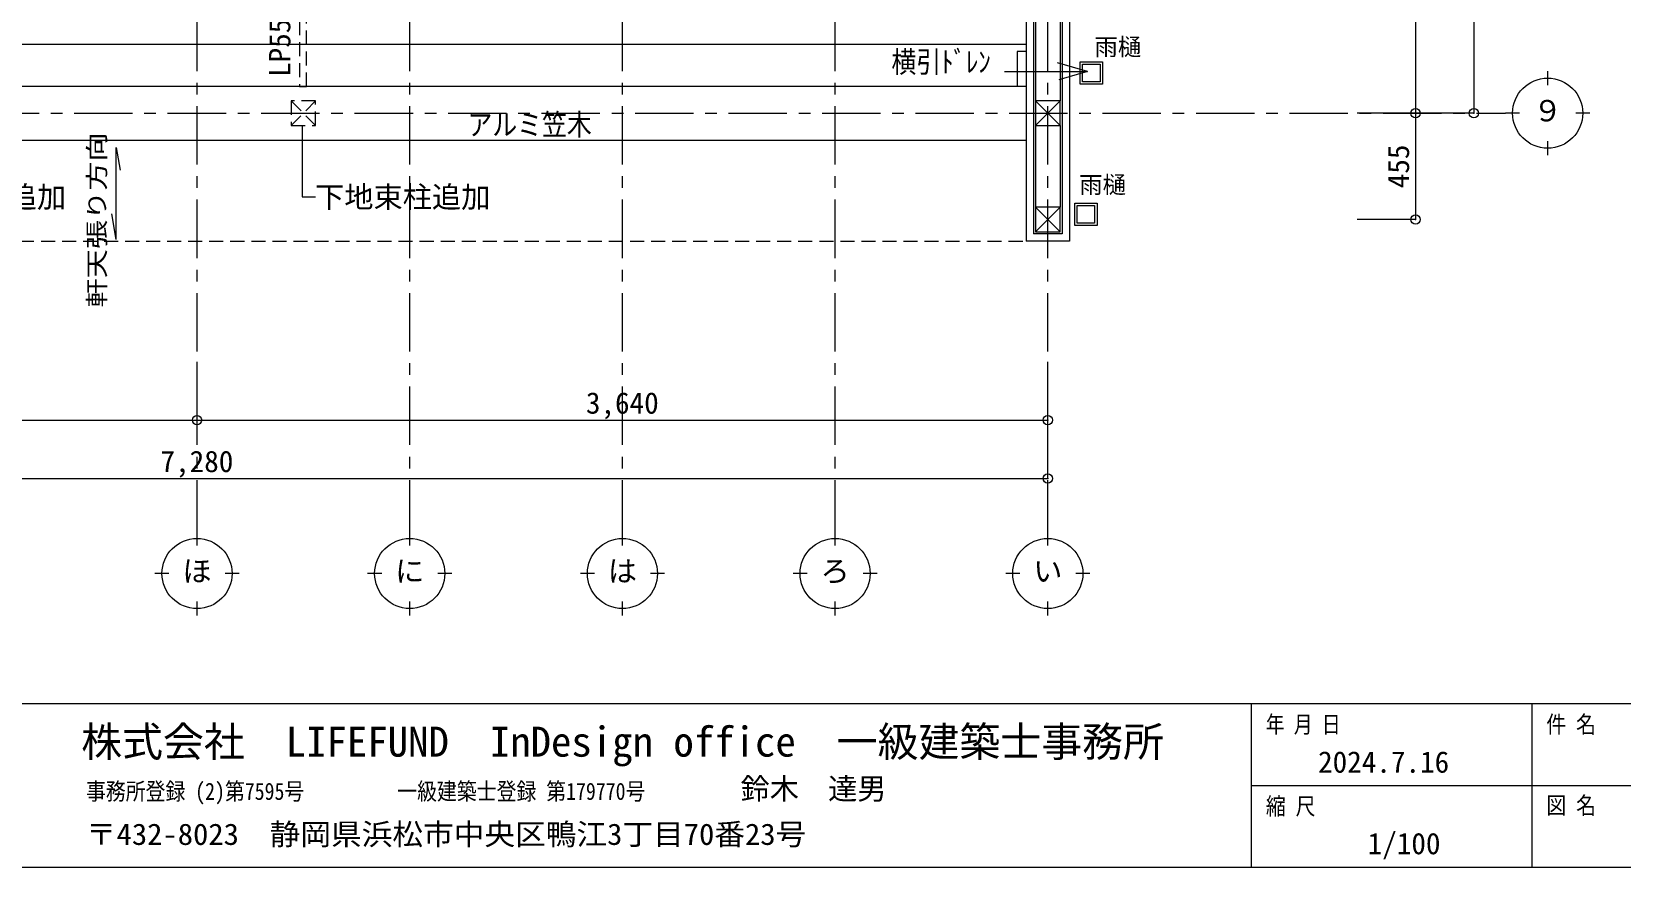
# Model space of a CAD drawing. Units: millimetres at full size, sheet at 1:50. Extents: x -16792 to 54909, y -26252 to 25759.
# Drawn here: x 19584 to 26384, y -6958 to -3383 of the extents above; entities that cross this region are included whole.
import ezdxf
from ezdxf.enums import TextEntityAlignment as Align

# ---------------------------------------------------------------- set-up
doc = ezdxf.new("R2010")
doc.units = ezdxf.units.MM
doc.header["$LTSCALE"] = 50
doc.header["$PDMODE"] = 32
doc.header["$PDSIZE"] = 40
doc.linetypes.add('CHAIN1', pattern=[8, 5, -1, 1, -1])
doc.linetypes.add('DASHED1', pattern=[1.8, 1.2, -0.6])
for name, color, linetype, lineweight in [('3-1_通り芯・通り番号', 7, 'Continuous', 13), ('3-2_柱(黄)', 4, 'Continuous', 5), ('3-3_仕上線(黄)', 3, 'Continuous', 20), ('3-4_下地・間柱(水色)', 4, 'Continuous', 5), ('3-6_住宅設備・造作', 4, 'Continuous', 5), ('3-A_文字', 7, 'Continuous', 13), ('3-F_寸法・方位', 7, 'Continuous', 13), ('F-F_図面枠（共通）', 7, 'Continuous', 13)]:
    doc.layers.add(name, color=color, linetype=linetype, lineweight=lineweight)
doc.styles.add('ＭＳ ゴシック', font='')
doc.styles.get('ＭＳ ゴシック').set_extended_font_data('MS Gothic')

msp = doc.modelspace()

# ---------------------------------------------------------------- linework, layer by layer
at = {"layer": '3-1_通り芯・通り番号', "color": 1, "linetype": 'CHAIN1', "lineweight": 9}
for p, q in [((20291.21, -5551.2), (20291.21, 6242.32)), ((21201.21, -5551.2), (21201.21, 6242.32)), ((22111.21, -5551.2), (22111.21, 6242.32)), ((23021.21, -5551.2), (23021.21, 6242.32)), ((23931.21, -5551.2), (23931.21, 6242.32)), ((14565.29, -3731.2), (25889.79, -3731.2))]:
    msp.add_line(p, q, dxfattribs=at)
at = {"layer": '3-1_通り芯・通り番号'}
for p, q in [((26069.79, -3551.2), (26069.79, -3611.2)), ((25949.79, -3731.2), (25889.79, -3731.2)), ((26249.79, -3731.2), (26189.79, -3731.2)), ((26069.79, -3851.2), (26069.79, -3911.2)), ((20291.21, -5581.2), (20291.21, -5521.2)), ((21201.21, -5581.2), (21201.21, -5521.2)), ((22111.21, -5581.2), (22111.21, -5521.2)), ((23021.21, -5581.2), (23021.21, -5521.2)), ((23931.21, -5581.2), (23931.21, -5521.2)), ((20171.21, -5701.2), (20111.21, -5701.2)), ((20471.21, -5701.2), (20411.21, -5701.2)), ((21081.21, -5701.2), (21021.21, -5701.2)), ((21381.21, -5701.2), (21321.21, -5701.2)), ((21991.21, -5701.2), (21931.21, -5701.2)), ((22291.21, -5701.2), (22231.21, -5701.2)), ((22901.21, -5701.2), (22841.21, -5701.2)), ((23201.21, -5701.2), (23141.21, -5701.2)), ((23811.21, -5701.2), (23751.21, -5701.2)), ((24111.21, -5701.2), (24051.21, -5701.2)), ((20291.21, -5881.2), (20291.21, -5821.2)), ((21201.21, -5881.2), (21201.21, -5821.2)), ((22111.21, -5881.2), (22111.21, -5821.2)), ((23021.21, -5881.2), (23021.21, -5821.2)), ((23931.21, -5881.2), (23931.21, -5821.2))]:
    msp.add_line(p, q, dxfattribs=at)
for centre in [(26069.79, -3731.2), (20291.21, -5701.2), (21201.21, -5701.2), (22111.21, -5701.2), (23021.21, -5701.2), (23931.21, -5701.2)]:
    msp.add_circle(centre, 150, dxfattribs=at)
at = {"layer": '3-2_柱(黄)'}
for p, q in [((23983.71, -3678.7), (23878.71, -3783.7)), ((23983.71, -3783.7), (23878.71, -3678.7)), ((23878.71, -4133.7), (23983.71, -4238.7)), ((23983.71, -4133.7), (23878.71, -4238.7))]:
    msp.add_line(p, q, dxfattribs=at)
at = {"layer": '3-2_柱(黄)', "color": 3, "lineweight": 20}
for points in [[(23983.71, -3678.7), (23878.71, -3678.7), (23878.71, -3783.7), (23983.71, -3783.7)], [(23878.71, -4133.7), (23878.71, -4238.7), (23983.71, -4238.7), (23983.71, -4133.7)]]:
    msp.add_lwpolyline(points, close=True, dxfattribs=at)
at = {"layer": '3-3_仕上線(黄)'}
for p, q in [((24023.71, -2821.2), (24023.71, -3731.2)), ((23838.71, -2913.7), (23838.71, -3731.2)), ((18563.71, -3616.2), (23838.71, -3616.2)), ((23838.71, -3731.2), (23838.71, -4278.7)), ((24023.71, -3731.2), (24023.71, -4278.7)), ((18540.64, -3846.2), (23838.71, -3846.2)), ((24023.71, -4278.7), (23838.71, -4278.7))]:
    msp.add_line(p, q, dxfattribs=at)
at = {"layer": '3-4_下地・間柱(水色)'}
for p, q in [((23992.71, -2821.2), (23992.71, -3731.2)), ((23869.71, -2882.7), (23869.71, -3731.2)), ((23878.71, -3291.2), (23878.71, -3678.7)), ((23983.71, -3291.2), (23983.71, -3678.7)), ((23869.71, -3731.2), (23869.71, -4247.7)), ((23992.71, -3731.2), (23992.71, -4247.7)), ((20740.46, -3784.17), (20740.46, -4089.17)), ((23878.71, -3783.7), (23878.71, -4133.7)), ((23983.71, -3783.7), (23983.71, -4133.7)), ((20740.46, -4089.17), (20797.83, -4089.17)), ((23992.71, -4247.7), (23869.71, -4247.7))]:
    msp.add_line(p, q, dxfattribs=at)
at = {"layer": '3-4_下地・間柱(水色)', "linetype": 'DASHED1'}
msp.add_line((16743.71, -4278.7), (23838.71, -4278.7), dxfattribs=at)
at = {"layer": '3-6_住宅設備・造作'}
msp.add_line((18563.71, -3436.2), (23838.71, -3436.2), dxfattribs=at)
at = {"layer": '3-6_住宅設備・造作', "color": 7, "lineweight": 13}
for p, q in [((24070.17, -3511.91), (24165.17, -3511.91)), ((24165.17, -3511.91), (24165.17, -3606.91)), ((24046.68, -4211.45), (24046.68, -4116.45)), ((24046.68, -4116.45), (24141.68, -4116.45)), ((24056.68, -4201.45), (24056.68, -4126.45)), ((24056.68, -4126.45), (24131.68, -4126.45)), ((24131.68, -4126.45), (24131.68, -4201.45)), ((24141.68, -4116.45), (24141.68, -4211.45)), ((24141.68, -4211.45), (24046.68, -4211.45)), ((24131.68, -4201.45), (24056.68, -4201.45))]:
    msp.add_line(p, q, dxfattribs=at)
at = {"layer": '3-6_住宅設備・造作', "linetype": 'DASHED1'}
for p, q in [((20798.71, -3678.7), (20693.71, -3678.7)), ((20693.71, -3678.7), (20693.71, -3783.7)), ((20693.71, -3678.7), (20798.71, -3783.7)), ((20798.71, -3678.7), (20693.71, -3783.7)), ((20798.71, -3783.7), (20798.71, -3678.7)), ((20693.71, -3783.7), (20798.71, -3783.7))]:
    msp.add_line(p, q, dxfattribs=at)
msp.add_lwpolyline([(20729.07, -3616.98), (20759.07, -3616.98), (20759.07, -3066.98), (20729.07, -3066.98)], close=True, dxfattribs=at)
at = {"layer": '3-6_住宅設備・造作', "color": 7, "lineweight": 13}
msp.add_lwpolyline([(24165.17, -3606.91), (24070.17, -3606.91), (24070.17, -3511.91)], dxfattribs=at)
msp.add_lwpolyline([(24155.17, -3521.91), (24155.17, -3596.91), (24080.17, -3596.91), (24080.17, -3521.91)], close=True, dxfattribs=at)
at = {"layer": '3-A_文字'}
for p, q in [((19944.81, -4272.34), (19944.81, -3878.09)), ((19944.81, -3878.09), (19963.03, -3975.09)), ((19944.81, -4272.34), (19927.4, -4161.65))]:
    msp.add_line(p, q, dxfattribs=at)
at = {"layer": '3-F_寸法・方位'}
for p, q in [((25754.47, 3548.8), (25754.47, -3731.2)), ((25504.47, -2821.2), (25504.47, -3731.2)), ((24100.56, -3553.49), (23977.97, -3588.91)), ((25504.47, -3731.2), (25254.47, -3731.2)), ((25754.47, -3731.2), (25504.47, -3731.2)), ((25504.47, -3731.2), (25504.47, -4186.2)), ((25504.47, -4186.2), (25254.47, -4186.2)), ((20291.21, -5044.63), (20291.21, -4794.63)), ((23931.21, -5044.63), (23931.21, -4794.63)), ((18471.21, -5044.63), (20291.21, -5044.63)), ((20291.21, -5044.63), (23931.21, -5044.63)), ((23931.21, -5294.63), (23931.21, -5044.63)), ((16651.21, -5294.63), (23931.21, -5294.63))]:
    msp.add_line(p, q, dxfattribs=at)
for points in [[(23839.96, -3466.7), (23800.36, -3466.7), (23800.36, -3618.64)], [(23746.39, -3553.49), (24100.56, -3553.49), (23972.52, -3515.35)]]:
    msp.add_lwpolyline(points, dxfattribs=at)
for p in [(25504.47, -3731.2), (25754.47, -3731.2), (25504.47, -4186.2), (20291.21, -5044.63), (23931.21, -5044.63), (23931.21, -5294.63)]:
    msp.add_point(p, dxfattribs=at)
at = {"layer": 'F-F_図面枠（共通）'}
for p, q in [((13301.73, -6258.13), (33101.73, -6258.13)), ((24801.73, -6258.13), (24801.73, -6958.13)), ((26001.73, -6258.13), (26001.73, -6958.13)), ((24801.73, -6608.13), (29099.18, -6608.13)), ((13301.73, -6958.13), (33101.73, -6958.13))]:
    msp.add_line(p, q, dxfattribs=at)

# ---------------------------------------------------------------- texts
at = {"layer": '3-A_文字', "style": 'ＭＳ ゴシック'}
msp.add_text('LP55物干', height=91.64, rotation=90, dxfattribs=at).set_placement((20718.04, -3576.2), align=Align.BOTTOM_LEFT)
at = {"layer": '3-A_文字', "style": 'ＭＳ ゴシック', "width": 0.85}
for s, p in [('横引ﾄﾞﾚﾝ', (23262.26, -3584.69)), ('アルミ笠木', (21448.77, -3853.14))]:
    msp.add_text(s, height=91.64, dxfattribs=at).set_placement(p, align=Align.BOTTOM_LEFT)
at = {"layer": '3-A_文字', "style": 'ＭＳ ゴシック'}
for s, height, p in [('雨樋', 73.31, (24130.53, -3506.12)), ('９', 91.64, (26007.29, -3793.7)), ('雨樋', 73.31, (24065.59, -4095.92)), ('下地束柱追加', 91.64, (18981.44, -4163.15)), ('下地束柱追加', 91.64, (20796.32, -4163.15)), ('ほ', 91.64, (20228.71, -5763.7)), ('に', 91.64, (21138.71, -5763.7)), ('は', 91.64, (22048.71, -5763.7)), ('ろ', 91.64, (22958.71, -5763.7)), ('い', 91.64, (23868.71, -5763.7))]:
    msp.add_text(s, height=height, dxfattribs=at).set_placement(p, align=Align.BOTTOM_LEFT)
at = {"layer": '3-A_文字', "style": 'ＭＳ ゴシック', "width": 1.25}
msp.add_text('軒天張り方向', height=73.31, rotation=90, dxfattribs=at).set_placement((19921.05, -4562.86), align=Align.BOTTOM_LEFT)
at = {"layer": '3-F_寸法・方位', "style": 'ＭＳ ゴシック'}
msp.add_text('455', height=91.64, rotation=90, dxfattribs=at).set_placement((25504.47, -4052.45), align=Align.BOTTOM_LEFT)
for s, p in [('3,640', (21954.96, -5044.63)), ('7,280', (20134.96, -5294.63))]:
    msp.add_text(s, height=91.64, dxfattribs=at).set_placement(p, align=Align.BOTTOM_LEFT)
at = {"layer": 'F-F_図面枠（共通）', "style": 'ＭＳ ゴシック'}
for s, height, width, p in [('年 月 日', 73.31, 0.8, (24863.95, -6405.49)), ('件 名', 73.31, 0.85, (26063.95, -6405.49)), ('事務所登録 (2)第7595号', 73.31, 0.85, (19816.03, -6691.89)), ('一級建築士登録 第179770号', 73.31, 0.85, (21147.89, -6691.89)), ('縮 尺', 73.31, 0.85, (24863.95, -6755.49)), ('図 名', 73.31, 0.85, (26064.3, -6752.25)), ('〒432-8023\u3000静岡県浜松市中央区鴨江3丁目70番23号', 91.64, 1.05, (19815.72, -6890.25))]:
    msp.add_text(s, height=height, dxfattribs=dict(at, width=width)).set_placement(p, align=Align.BOTTOM_LEFT)
for s, height, p in [('株式会社\u3000LIFEFUND\u3000InDesign office\u3000一級建築士事務所', 128.3, (19795.57, -6523.42)), ('鈴木\u3000達男', 91.64, (22616.39, -6695.5)), ('1/100', 91.64, (25299.57, -6930.06))]:
    msp.add_text(s, height=height, dxfattribs=at).set_placement(p, align=Align.BOTTOM_LEFT)
at = {"layer": 'F-F_図面枠（共通）', "color": 3, "style": 'ＭＳ ゴシック'}
msp.add_text('2024.7.16', height=91.64, dxfattribs=at).set_placement((25087.4, -6581.09), align=Align.BOTTOM_LEFT)

doc.saveas('drawing.dxf')
